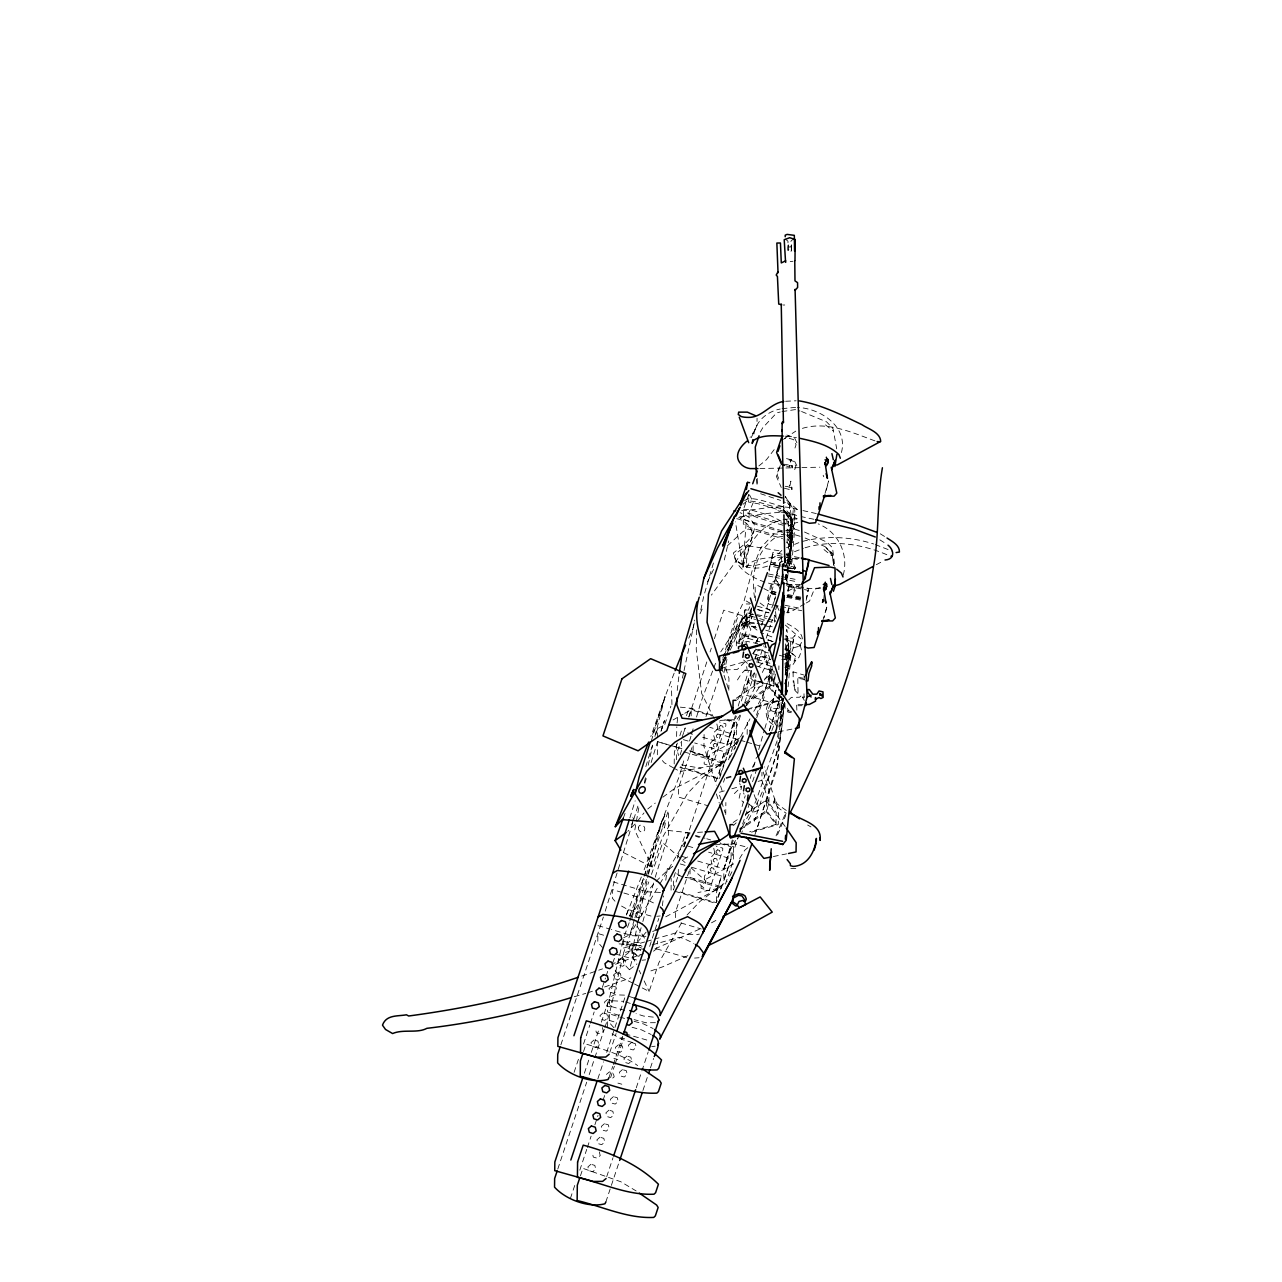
<?xml version="1.0" encoding="UTF-8"?>
<svg xmlns="http://www.w3.org/2000/svg" width="1282" height="1282" viewBox="0 0 1282 1282"><rect width="100%" height="100%" fill="white"/><g stroke="black" fill="none" stroke-linecap="round" stroke-linejoin="round"><path stroke-width="0.75" stroke-dasharray="5 3.75" d="M791.315 541.693L793.238 508.954L785.257 496.551L794.872 510.701L792.196 542.046L789.68 547.398L792.452 522.719L783.19 511.101L758.271 503.762L748.576 502.079L748.992 494.307M607.347 1026.754L607.428 1019.831L616.914 1022.699M657.329 754.761L657.474 742.022M657.538 737.775L657.634 728.561L664.717 724.683L670.903 706.126M671.095 890.173L671.223 878.458M674.204 763.928L674.348 752.23L677.393 743.079M676.559 759.729L676.64 753.736L680.293 742.759M675.422 917.656L675.486 912.143L690.085 868.234L689.972 877.433L721.349 886.679L721.333 888.073L685.758 877.593M675.374 872.529L673.547 878.026L673.403 890.029L678.274 875.382L678.338 869.388M680.149 754.761L681.367 751.092L681.479 741.092M691.174 715.821L691.238 709.827L711.847 715.901M693.161 745.787L693.065 753.143L724.442 762.389L724.426 763.784L681.367 751.092M704.09 734.522L703.946 746.525L716.317 785.129M713.786 848.283L715.1 854.774L715.116 852.851L710.613 857.818L711.927 864.308L711.943 862.369L707.888 866.007L707.424 869.26L708.754 873.827L708.786 871.904L704.731 875.526L704.251 878.795L705.581 883.362L705.613 881.439L701.11 886.391L701.094 888.33L709.218 890.718L722.744 850.078L722.76 848.139L716.253 846.232M716.878 723.993L718.192 730.484L718.208 728.561L714.154 732.182L713.689 735.451L715.019 740.018L715.052 738.079L710.548 743.047L711.847 749.537L711.879 747.614L707.824 751.236L707.36 754.505L708.69 759.072L708.706 757.149L704.203 762.101L704.187 764.04L712.311 766.428L725.836 725.788L725.852 723.849L719.346 721.942M719.603 775.177L719.683 767.822L724.57 751.781L694.62 742.951M728.24 688.402L721.766 668.194L721.814 664.188M691.511 867.241L721.478 876.071L716.59 892.112L716.478 901.31L721.349 886.679M732.326 839.934L723.913 868.763L723.769 880.766L731.077 858.475M725.74 814.519L725.868 802.516M735.419 715.644L727.006 744.473L726.862 756.476L734.169 734.185M728.833 690.229L728.961 678.226L722.487 658.035M719.987 843.492L731.221 846.809L731.077 858.812L708.609 852.193M724.939 719.763L734.314 722.519L734.169 734.522L709.827 727.343M736.317 645.856L736.477 632.683L745.13 609.767L747.182 610.008L746.06 626.081L755.483 627.026L756.027 623.949L744.826 622.427L740.115 625.792M741.845 646.961L742.006 634.077L751.877 606.707M748.736 494.708L743.464 509.307L743.304 524.034L749.97 527.623L770.322 533.616L785.113 534.738M746.108 670.678L745.082 670.069L741.445 673.675L736.317 681.72M746.637 666.64L747.15 669.861M749.201 546.34L748.175 545.779L744.538 549.385L711.382 595.12M747.15 734.378L747.294 722.375L748.784 727.038M752.23 616.305L751.396 618.853L751.524 606.851M757.213 478.346L757.133 485.702L756.572 478.25M739.394 830.207L766.46 811.955L768.928 802.372L761.877 780.321L761.973 772.325M745.675 703.77L769.553 687.665L772.02 678.082L764.969 656.031L765.082 646.032M745.9 813.91L766.588 799.952L766.46 811.955L775.995 824.406L749.698 831.81M764.921 678.883L769.697 675.662L769.553 687.665L779.087 700.116L749.041 708.577M768.928 802.372L769.072 790.369L762.021 768.319M772.02 678.082L772.165 666.079M775.995 824.406L776.139 812.403L766.588 799.952M777.261 722.038L780.434 711.414L780.418 712.423L773.815 711.702L771.027 710.597L771.011 708.642L781.187 708.481L781.123 701.126L773.831 701.799L769.921 704.796L767.87 710.148L767.886 709.154L768.014 715.789L769.36 718.337L773.254 721.381L777.277 721.029L777.036 726.173M779.087 700.116L779.152 695.036M781.443 696.398L781.395 700.293L750.787 708.914M788.126 245.487L788.045 250.391L789.776 252.089L791.234 251.176L791.523 245.407M784.985 703.353L785.033 708.193L787.933 712.087L791.234 712.728M784.921 696.447L788.75 652.538L788.606 644.269L787.805 641.657L785.113 639.157M784.696 649.125L788.526 650.855L787.677 652.971L782.741 654.942M788.606 644.269L788.75 652.538M781.796 659.365L789.183 659.926L789.295 650.839L785.914 649.109M786.956 534.882L790.657 535.155L790.77 526.085L784.023 522.607M791.635 525.973L791.779 533.649L740.339 518.489L747.582 512.992L791.635 525.973L790.77 528.681L786.042 530.54M744.586 500.653L748.72 498.105L759.12 499.66L782.901 506.662L783.158 509.691L790.898 517.367L791.843 528.248M791.699 519.979L791.715 539.93L786.731 585.489M789.183 659.926L793.173 647.939L793.286 638.853M790.657 535.155L794.648 523.168L794.76 514.082M793.061 672.858L793.077 671.816L804.279 675.149M793.782 680.95L794.888 690.421L798.029 693.514M803.045 704.635L796.635 704.731L796.619 705.773L802.067 705.693M796.875 710.164L796.635 704.731M803.205 678.21L798.958 677.409L797.773 679.252L798.958 678.45L804.279 679.46M804.006 693.77L804.022 697.632L804.054 695.886L801.01 695.934L799.519 697.232L791.443 697.344L787.581 700.933M804.199 677.216L804.215 676.175L804.263 680.502M822.659 599.639C825.784 600.409 819.166 603.405 823.605 602.011M696.655 629.815L696.238 649.525L701.671 693.466L714.33 718.946M676.431 744.201L676.335 748.063L678.643 755.531M676.608 736.477L676.816 726.83M778.831 669.717L778.911 665.887M677.216 690.453L678.995 675.245M736.701 518.713C749.473 520.604 759.425 537.527 745.82 546.02L742.967 567.205L735.403 521.838M779.985 566.259L770.53 564.352L772.95 552.334L799.423 557.686M785.818 695.245L787.036 673.066L784.921 671.88M671.944 704.603L671.464 686.399M785.289 648.868L786.763 629.462C789.936 642.506 782.613 656.753 787.581 669.252L785.738 670.486L785.145 676.592M785.353 635.824L787.468 637.01L788.638 646.432L785.722 670.662L788.158 668.932L791.042 637.651M746.092 523.521L742.967 567.205L745.82 546.02L736.301 553.231L734.282 556.324C742.39 573.839 770.674 569.865 782.02 557.125M733.897 745.227L733.881 746.092L735.227 743.416M755.755 677.633L756.043 673.787M756.909 662.329L758.143 655.807L770.915 659.573M758.143 681.159L773.062 685.55L774.152 671.255L753.8 665.262M760.995 682.328L773.767 686.094L774.584 675.326M775.418 674.124L773.767 686.094M787.276 502.752L789.856 505.172L791.923 521.966L789.984 546.18L791.715 539.93L787.308 535.844M790.834 655.599L787.917 689.139L786.459 694.235M789.696 537.142L791.427 518.008L783.158 509.691L791.923 521.966M786.491 580.986L790.754 545.972L783.895 539.77M775.898 594.207C765.578 597.54 770.45 575.346 778.238 582.236M790.497 559.946L792.949 533.921L785.001 518.633L794.664 528.665L791.956 562.253L790 566.195M786.86 580.297L787.42 574.544M787.597 572.637L789.263 555.378L786.267 553.712M782.869 698.85L776.972 753.239L754.313 821.233M785.305 673.563L786.042 665.791M783.398 708.417L783.959 702.664M785.241 689.251L786.17 679.668L784.921 683.418L786.17 679.668M782.982 698.37L780.241 726.077L783.574 698.273M785.93 574.592L785.369 580.169L786.074 574.288M786.844 566.548L791.106 515.396L782.901 506.662M789.359 561.003L791.106 543.76L787.004 537.767M785.129 691.671L787.036 673.066M784.44 702.392L776.78 769.248L754.617 835.576M785.513 692.633L788.43 664.397L785.866 662.073M843.187 575.249C849.004 554.529 838.348 531.806 818.204 523.889M677.088 722.952L677.761 717.087M787.068 542.046L786.988 542.847L789.856 505.172L783.879 501.823M787.468 637.01L784.808 660.246L785.722 670.662L786.603 661.432M783.494 707.648C782.132 752.486 763.607 793.238 742.006 831.649M785.962 579.704L791.811 530.94M785.225 684.38L788.718 655.23M778.847 727.006L782.324 698.434M785.193 675.037L785.898 669.172M784.36 702.632L776.828 765.578L756.252 831.169M778.222 732.15L777.116 740.9L755.851 801.33L739.794 831.762M792.052 465.526L792.132 468.042L792.052 465.526L783.671 464.148M653.532 951.196L656.56 948.888L657.602 941.036M662.345 905.749L663.659 895.942M665.775 880.253L667.345 868.491L670.502 870.254M791.795 487.128L791.891 489.564L791.795 487.128L785.225 486.279M745.13 609.767L744.105 616.85L750.819 629.574L746.461 642.651M748.576 678.162L746.044 695.148L772.485 702.937L777.245 684.348M822.884 599.303L822.275 602.348M780.289 694.716L774.504 723.465M638.805 807.74L634.766 830.303L652.217 867.145L661.929 838.508L687.537 793.494L703.193 777.052L730.243 756.909L735.628 746.364M841.425 452.546C848.396 426.698 820.336 408.205 797.42 407.452M738.56 642.426L739.121 639.638L742.534 635.535L761.877 638.18M768.767 569.929L770.402 563.936L779.857 565.843M769.248 570.987L769.985 565.939L781.347 568.23M692.729 629.574L694.748 620.135M682.425 678.13L683.643 672.473M684.043 670.582L694.988 619.623M689.572 754.745L689.86 753.367M742.999 567.013L754.729 527.96L754.024 523.873L749.201 517.559A136.325 46.809 -13.7 0 0 740.083 512.672M824.166 595.04L823.397 603.341M644.365 782.629L646.08 774.905M648.211 765.242L652.49 745.932M637.859 922.367L631.673 954.593L635.824 963.375M638.276 920.444L648.115 876.023M648.548 874.084L661.929 820.977L679.252 776.379L684.668 757.774M632.106 918.265L636.08 901.31L661.929 820.977L643.372 871.888M632.218 823.332L633.42 818.14M724.346 559.946L728.705 540.956M723.865 672.842L727.359 657.65M729.105 650.054C731.349 637.234 738.496 625.312 745.739 614.879L755.691 617.411M823.14 475.221L823.765 476.776M823.284 599.351L822.916 601.755L824.086 601.242M654.894 736.461L665.021 696.687L675.133 670.662M771.027 666.207C768.383 682.986 762.79 698.305 753.271 712.071M754.858 658.788L755.643 655.807M713.433 562.99L703.674 596.467L700.036 613.709L703.562 606.066M633.532 924.867L623.581 952.863L623.453 963.263L629.398 969.737L642.314 923.489M642.859 921.566L654.701 879.18M655.23 877.241L668.531 834.502L668.371 810.689L645.359 877.817M733.881 746.092L738.063 738.977L734.89 748.368M689.556 741.044L691.174 735.467M691.719 733.608L693.883 726.173M696.543 717.039L700.805 702.424L713.08 669.765M738.224 706.029L748.319 671.447M753.367 654.157L754.489 650.311M756.733 642.619L758.976 634.927M761.78 625.328L781.411 558.071L781.587 561.804M739.618 814.951L745.227 795.737M750.274 778.43L751.396 774.6M753.64 766.908L756.444 757.293M758.688 749.617L764.296 730.387M764.857 728.48L778.318 682.361M775.37 724.987L779.616 710.436L778.398 684.219M634.334 919.627L629.815 934.738L623.757 937.687L609.607 997.348L600.088 1025.985M634.91 917.736L647.346 876.167M647.907 874.276L654.124 853.508M637.875 806.138L603.982 915.188M644.798 783.382L647.106 775.786M651.144 762.518L657.49 741.653L668.755 744.89M741.941 644.926L749.666 619.863L749.601 624.158L758.72 631.465M825.047 493.362L828.621 480.926L825.56 493.041M822.675 621.065L827.162 605.697L824.086 617.812M651.304 740.948L665.021 696.687L650.807 736.557M661.929 820.977L644.221 876.487M629.847 817.916L635.167 800.801M645.808 766.588L652.907 743.768M655.871 734.265L657.634 728.561M785.866 694.716L787.34 690.004L785.497 691.014L788.43 664.397L786.892 670.47L788.638 646.432L785.289 641.833M722.808 658.099L735.564 618.565L744.057 601.066L752.838 568.166L760.659 547.959L775.161 532.479L794.455 529.065L801.154 531.036M660.951 731.413L664.429 720.805L661.272 730.115M683.947 731.782L685.181 727.984M688.915 716.574L707.584 659.557M710.068 651.961L711.318 648.163M714.427 638.66L723.753 610.152L755.579 619.527M649.654 946.42L658.772 918.489M683.963 846.569L720.66 734.442L745.002 741.605M652.618 734.474L665.021 696.687M702.664 737.294L727.006 744.473L736.349 716.109M741.317 700.982L748.8 678.29M755.018 659.381L758.127 649.926M773.703 602.652L775.562 596.979M697.696 861.039L723.913 868.763L733.256 840.399M752.55 781.78L756.909 768.543M769.36 730.724L780.562 696.687M661.272 730.291L664.429 720.805M560.875 1044.798L603.373 917.015M679.829 735.756L682.248 728.448M686.511 715.628L688.947 708.321L711.831 715.068M682.12 737.262L685.149 728.112M688.803 717.135L691.238 709.827M574.096 1072.329L578.486 1059.124M583.518 1044.029L589.784 1025.167M590.409 1023.276L594.175 1011.963M602.348 987.444L605.473 978.006M606.114 976.115L607.988 970.458M626.417 915.06L628.244 909.579M583.534 1051.561L586.034 1044.045C603.774 1049.621 622.379 1054.541 637.651 1065.582M779.344 467.225L776.331 476.295L781.267 487.481M780.241 465.574L777.148 474.885L780.129 481.776M691.96 747.598L678.579 787.853L678.466 797.051L708.001 805.753M584.368 1073.21L588.775 1059.99M591.29 1052.426L599.447 1027.876M737.519 617.587L722.808 660.054M794.968 448.027L796.09 444.662L793.59 439.614L786.619 437.563L783.414 439.309M705.997 716.542L719.266 676.656M721.798 669.06L725.596 657.666M728.112 650.07L731.269 640.567L727.599 649.878M737.438 624.094L727.615 650.166M557.782 1169.072L586.691 1082.168M589.207 1074.62L594.223 1059.509M594.864 1057.618L604.287 1029.286M604.912 1027.395L609.415 1013.87L623.581 952.863L640.792 948.055M794.712 469.645L795.834 466.263L793.334 461.216L786.363 459.164M597.861 1078.803L603.502 1061.817M606.658 1052.362L625.6 995.393M609.815 1052.346L616.097 1033.484M677.329 858.219L685.854 832.611L693.482 834.854M683.883 846.921L688.146 834.117M608.934 1077.729L612.7 1066.416M613.325 1064.525L622.732 1036.225M780.273 564.993L775.931 578.038L778.911 584.929M570.378 1198.51L575.41 1183.398M579.801 1170.178L586.723 1149.393M587.348 1147.502L591.114 1136.173M594.88 1124.843L598.021 1115.388M603.053 1100.277L604.944 1094.604M610.601 1077.601L614.366 1066.271M614.991 1064.38L623.164 1039.83M580.442 1175.85L582.941 1168.335L620.889 1181.78L636.144 1190.946M771.812 607.844L775.546 596.611M719.699 766.428L724.57 751.781M727.006 744.473L734.314 722.519M720.18 775.193L724.442 762.389M740.451 715.644L719.555 778.43L680.245 766.844M744.842 702.424L754.89 672.233M758.031 662.794L763.687 645.791M766.187 638.244L772.469 619.366M775.61 609.928L776.86 606.162M728.545 759.809L736.461 736.028L736.621 722.359L725.179 718.994M787.613 590.505L789.664 584.32L787.997 591.707M787.356 612.107L789.408 605.937L787.725 614.174M793.238 594.399L794.359 591.034L791.859 585.986L786.635 584.448M756.684 717.904L764.312 696.927M606.723 1176.636L613.004 1157.742M636.257 1087.857L641.288 1072.746M641.913 1070.855L648.195 1051.961M605.841 1202.019L619.03 1162.341M642.907 1090.565L647.314 1077.345M650.455 1067.89L653.596 1058.451M769.328 730.259L780.562 696.543M716.606 890.718L721.478 876.071M723.913 868.763L731.221 846.809M739.233 834.262L716.462 902.72L677.152 891.118M739.858 832.387L749.281 804.07M725.452 884.099L733.368 860.318L733.528 846.649L720.18 842.723M723.497 782.196L724.763 778.446M634.494 983.999L649.125 991.435L658.836 962.798L682.473 921.245M715.805 781.732L726.686 750.114L734.201 745.018M756.444 715.26L772.357 669.3M636.176 917.399L648.788 881.936M651.448 874.468L662.714 842.723L680.662 858.636M629.158 922.719L623.757 937.687L623.629 948.071L644.67 941.966M629.831 920.845L644.686 879.692M795.641 568.695L793.045 562.477L785.369 559.833L780.001 562.622L775.129 577.204L780.033 589.063M753.944 433.973C756.076 420.72 767.549 411.41 780.225 409.022M623.34 818.044L625.392 812.403M612.716 963.022L614.767 957.382M629.831 915.989L643.532 878.378M771.86 730.612L773.847 725.259M776.059 835.864L785.69 812.772L785.658 815.528L776.636 836.986M713.77 667.954L716.494 660.695M630.039 916.245L630.664 913.826L629.061 916.277M626.69 914.194L642.635 873.731M720.965 666.624L724.65 657.313M719.619 670.037L724.715 657.394M751.236 437.627L756.973 425.496L757.053 418.269M766.508 655.23L762.87 662.65L758.736 666.72M721.077 666.816L725.82 656.224M726.622 654.461L743.688 616.77L720.74 651.897M688.738 638.228L692.953 629.077M707.616 581.788L714.491 567.477M720.548 669.845L726.702 657.265M730.227 650.07L749.858 606.771M745.098 707.36L757.133 682.937M762.293 672.473L769.136 658.884M753.928 531.677L748.944 539.674A136.325 44.229 -13.6 0 1 739.65 548.087L733.4 552.959C736.701 573.246 761.236 582.749 779.488 585.457M735.499 840.383L733.769 843.844L714.058 844.822M729.698 876.199L732.535 870.654M736.525 744.634L749.97 718.849M806.17 600.313L808.605 588.422L800.946 586.803M755.418 643.067L759.281 636.16M752.326 767.357L756.172 760.45M760.29 432.034L762.774 427.723L776.668 412.884L780.225 412.019M630.792 916.983C641.593 896.679 656.672 878.154 675.149 864.469M635.84 924.546L629.815 934.738L643.404 935.459M636.85 922.848L658.932 885.477M659.926 883.779L689.043 834.518M737.519 699.7L754.649 672.121M755.226 429.582L750.082 437.322M739.554 858.571L744.602 850.399L748.111 847.386L733.769 843.844L737.983 837.867M774.168 449.645L766.428 459.725L758.399 466.327M746.509 705.821L759.938 686.367M764.296 680.085L771.892 669.076M740.018 715.068L736.862 719.555L717.151 720.548M742.086 619.895L745.739 614.879M795.369 590.954L792.741 585.265L785.049 583.374M637.218 821.361L643.981 812.948M736.477 632.683L744.826 622.427L755.29 622.732M727.439 545.763L742.855 531.629L748.351 529.001L782.517 538.52M635.055 824.022L627.747 831.377M752.598 653.676L756.508 649.493M687.04 915.044L700.084 901.342L727.15 881.199M733.432 825.56L736.124 822.852M752.422 613.79L749.73 616.45L746.877 624.638L756.316 627.427M744.794 662.057L737.454 669.348L723.657 670.037M734.362 793.622L741.701 786.347L739.137 798.189L743.288 802.147M794.423 238.115L790.93 241.096L791.443 250.31L789.712 248.612L788.045 250.391L787.965 241.16L784.344 238.34M743.047 504.307L747.294 500.669L758.047 501.983L782.805 509.275L791.202 516.55L789.824 543.712L791.571 546.1L789.744 547.238M606.386 1074.444L609.383 1071.88L613.277 1073.066L614.174 1076.832L611.161 1079.396M647.747 808.974L655.278 803.093M662.81 797.212L674.38 788.67L722.087 763.944L680.053 771.556L675.31 768.928M646.16 932.094L627.811 953.359L612.027 964.897M629.398 969.737L636.946 963.936M784.808 438.284L795.769 431.137M665.743 916.806L718.994 888.234L697.969 892.56M736.253 698.225L755.37 685.325M756.957 684.251L763.319 679.957M744.457 703.193L769.569 686.255L779.103 698.722M733.16 822.499L739.538 818.204M781.828 550.443C770.274 562.413 749.858 572.685 735.195 559.529M683.402 859.501L690.02 855.511M745.659 814.423L750.146 811.073L749.553 809.871M800.176 584.993L786.811 591.499M804.727 603.854L790.305 612.091L786.555 612.7M806.33 602.941L809.535 601.114L814.278 589.303L821.297 587.364M673.082 719.939L683.114 714.234M684.78 713.289L693.129 708.529L680.165 707.135M739.778 737.903L709.427 754.681L709.17 756.893L706.318 756.412M706.334 878.971L734.987 863.123M711.494 922.816L718.24 919.162M876.327 564.689L883.282 560.955M786.331 554.834L803.397 548.279M687.857 955.683L662.714 966.804L647.714 972.012M699.571 929.146L654.237 949.145M786.539 547.718L798.846 542.655M652.618 931.533L656.32 929.979M615.552 964.272L640.119 954.657M643.644 953.648L636.577 956.404L635.92 954.625L630.904 952.718L629.318 947.222A3.622 1.298 -75 0 0 630.391 943.087L630.327 942.398A3.622 1.298 -75 0 0 628.484 942.526A3.622 1.298 -75 0 0 627.283 947.27A3.622 1.298 -75 0 0 628.901 947.975C630.808 942.831 636.898 941.1 641.593 943.504M762.742 685.662L754.794 688.514L754.265 687.216M581.772 976.067L596.851 970.827M598.726 970.186L602.508 968.872M587.717 992.845L595.217 990.233M604.591 986.98L630.84 977.878M802.42 428.364C827.291 420.817 852.145 432.643 875.189 440.944M646.577 941.421L652.314 939.754M654.237 939.193L679.091 931.982L681.527 932.992A32.178 10.576 18.4 0 0 699.347 934.161M574.272 996.739L585.81 993.39M794.648 523.168L797.789 522.287M793.173 647.939L801.042 645.727L785.241 639.125M721.766 668.194L753.688 659.204M755.579 658.676L764.969 656.031M726.077 777.613L731.814 775.995M726.317 778.366L731.958 776.78M724.298 790.898L718.673 792.484L721.029 799.824M731.814 788.783L741.204 786.138M758.111 781.379L761.877 780.321M751.524 832.13L778.302 824.582L778.462 810.929L764.328 766.844M652.266 944.85L679.027 937.35L681.463 937.783A32.178 10.576 18.4 0 1 693.915 943.6M744.874 642.058L747.198 641.417L757.774 643.692M805.032 547.767C833.22 539.385 863.267 543.969 889.692 555.971M802.548 541.405C825.8 535.491 850.879 536.549 873.635 543.985M782.052 408.654L795.641 407.372M778.366 731.846L793.478 728.801M773.383 856.52L786.603 853.86M795.818 868.635L790.369 868.443M784.937 667.473L792.805 664.893L796.346 659.461L795.305 656.208L787.196 648.692M641.192 949.481L637.09 950.17L635.151 953.391L632.106 951.821L630.856 948.135L633.228 945.01L637.25 944.001L642.058 946.308M782.004 411.586L795.144 409.615L799.952 411.041M790.225 261.576L792.965 261.256M785.626 401.266L796.122 400.785M660.486 892.432L646.737 891.775L612.604 881.712M656.753 916.309L660.214 915.957M645.888 936.341L632.138 935.684L611.274 929.434M642.138 960.218L645.615 959.865M655.423 1022.683L645.984 1022.764L634.093 1019.607M651.673 1046.561L655.134 1046.208M694.572 958.071L699.059 957.75M697.584 832.371L703.257 832.034M741.653 510.54C760.354 510.252 778.767 503.105 797.404 509.515M800.321 584.368L787.581 584.672M782.597 557.269C771.091 557.67 758.271 557.125 748.448 564.064L746.781 567.573C743.8 539.209 769.649 516.021 797.083 519.162M820.704 588.15L808.157 588.47L787.036 586.643M759.905 468.555L783.911 468.01M785.914 467.962L799.904 467.642M801.907 467.593L819.919 467.177M783.126 305.036L784.744 305.004M753.816 614.655L750.675 614.607L748.416 616.193L745.179 621.401L744.169 627.731L746.188 622.876C741.252 628.068 738.64 635.103 739.329 642.282L739.858 639.622L743.608 635.84L757.181 637.026M783.414 639.189L791.907 638.628L795.048 635.391L786.763 660.294L786.01 657.906M746.204 603.95L749.81 604.03M743.464 509.307L750.178 509.675L770.53 515.668L782.341 521.742M742.006 634.077L748.72 634.43L769.056 640.423M786.154 557.462L799.007 558.535M653.307 1017.123L643.644 1016.065L636.08 1013.645M739.73 516.71C758.928 516.566 778.19 508.137 797.308 515.749M782.341 697.232L774.296 698.081L768.463 703.353C764.457 710.276 765.418 720.869 773.318 724.683M619.11 943.889L640.231 945.635M685.117 877.481L693.033 878.266L706.911 890.718M667.81 830.416L690.037 832.819M748.175 545.779L781.796 551.196M745.082 670.069L751.717 670.855M784.985 436.152L796.41 437.611M756.957 614.719L767.389 616.562M681.511 764.873L701.062 768.271M791.539 711.75L787.372 710.276M782.004 556.244L772.533 554.337L771.027 562.205L780.385 564.256M783.895 556.628L799.023 559.689M782.276 564.641L799.311 568.07M781.748 566.227L794.984 568.888M770.466 564.144L779.921 566.051M787.485 567.573L793.157 568.727M787.549 567.782L793.221 568.936M768.383 573.935L779.728 576.227M781.619 576.612L798.654 580.041M767.982 575.938L779.328 578.23M781.219 578.615L798.253 582.044M787.709 584.143L799.055 586.435M779.744 584.608L772.181 583.086L770.61 591.066L776.283 592.22M787.308 586.13L808.125 590.329L806.554 598.325M787.645 594.495L800.881 597.172M775.706 593.037C768.607 586.178 763.591 605.921 771.476 604.623M787.052 595.329L802.179 598.373M770.129 592.476L775.802 593.614M787.148 595.906L800.385 598.582M787.244 596.499L800.497 599.175M775.322 595.024C769.456 588.134 764.985 604.431 771.86 602.636M786.667 597.316L801.795 600.377M785.097 605.296L802.131 608.742M773.367 605.008L779.039 606.162M780.93 606.53L801.731 610.729M813.926 519.274L802.163 516.806M802.917 510.573L816.33 513.585M786.523 458.603L794.215 460.494L796.955 465.879M784.44 488.25L789.199 489.42L790.882 481.167L788.831 487.352L791.747 487.513M771.363 666.287L755.723 661.672M774.889 801.106L773.575 803.413L773.687 799.327L774.921 798.333C772.934 805.929 781.155 809.823 786.267 813.237M651.032 916.053L627.411 909.339L620.472 905.461M615.536 954.016L636.433 959.962M625.151 1033.869L647.939 1040.343M632.667 1042.522L622.331 1039.59L611.915 1033.773M617.924 1083.114L621.818 1084.219M656.56 948.888L687.168 957.606M670.63 745.435L681.912 748.672M689.412 750.835L709.17 756.893L690.02 751.252M597.989 925.62L609.383 928.889M624.687 1010.376L609.511 1006.001L609.607 997.348L614.286 994.8L624.783 995.136L633.853 997.909M618.902 1015.248L607.524 1011.979L607.62 1003.309L612.299 1000.761L623.613 1001.354M740.099 643.836L736.349 642.747L744.489 637.282L759.809 641.801M758.784 649.253L766.267 651.432M779.344 655.23L788.686 657.938L788.526 650.262M801.571 411.506L826.666 421.906L833.044 428.701L836.697 448.86M783.03 525.235L758.095 517.896L748.448 513.874L753.367 502.256L749.794 495.381M800.096 536.277L793.67 534.386L775.193 537.655C755.803 551.452 750.483 575.922 754.729 598.181M782.533 532.351L757.774 525.059L738.672 517.367M786.892 562.83L792.116 564.384L794.616 569.432M757.309 606.146L770.097 609.912M758.191 609.623L769.136 612.86M757.117 609.511L768.303 612.796M747.791 612.988L752.47 614.366M755.579 615.28L766.396 618.469M768.206 618.998L775.418 621.129M759.793 618.677L765.386 620.328M767.245 620.889L774.713 623.084L774.072 616.177M757.454 620.087L763.078 621.738M761.268 623.549L772.213 626.786M757.133 623.276L762.694 624.911M764.537 625.456L771.94 627.651M765.755 630.199L771.427 631.882M755.226 649.109L768.271 652.955M754.04 654.028L768.847 658.387M756.717 659.333L775.209 664.797M755.515 680.71L759.168 681.8M746.877 742.166L752.486 743.816M754.361 744.377L761.861 746.573M687.681 732.887L693.306 734.538M683.37 739.65L692.745 742.406M657.49 741.653L672.794 746.172M674.717 746.733L682.377 748.992M679.909 767.565L718.048 778.815M695.389 835.415L704.924 838.22M706.831 838.781L710.645 839.918M695.645 836.313L699.379 837.418M688.001 846.12L693.626 847.771M680.838 856.072L688.338 858.267M680.277 863.94L689.652 866.696M678.274 875.382L683.883 877.048M674.909 891.294L714.939 903.089M680.902 922.96L701.206 928.953M621.994 892.448L612.508 889.58L612.395 898.233L616.995 903.522M623.885 893.025L646.657 899.644L656.256 904.259M603.598 935.203L597.893 933.488L597.797 942.142L602.38 947.43M622.571 940.94L632.042 943.552L641.657 948.167M624.59 1018.453L609.415 1013.87L609.303 1022.523L613.902 1027.811M634.077 1021.321L643.564 1023.933L653.163 1028.549M632.09 1027.283L641.577 1029.895L651.176 1034.51M625.52 1001.931L631.209 1003.678M620.776 1037.635L624.671 1038.821M613.886 1058.355L617.78 1059.541M760.595 493.73L780.578 500.381M771.844 636.898L761.7 632.988M773.078 641.593L766.54 639.349L772.822 641.625M786.844 435.063L794.519 437.723L797.26 443.524M786.251 465.943L789.424 467.033L791.138 459.565L789.087 465.735L792.004 465.927M875.253 544.578L892 551.052M777.95 510.685L797.244 518.761M805.128 538.007L825.191 546.677L831.569 553.471L834.598 566.243M804.503 532.03L827.355 542.334L832.547 547.927L835.031 568.054M762.197 587.733L757.197 585.185L755.066 586.611L755.675 601.274M763.88 588.582L775.562 594.528M623.565 852.61L652.217 867.145M632.731 983.118L618.725 976.003L613.934 968.07M673.739 768.046L664.268 762.758L661.961 760.098M676.816 873.763L679.973 875.526M807.644 825.031L810.977 826.922M746.236 601.002L751.621 604.062M787.164 623.629C793.895 627.363 803.253 632.122 802.42 641.224L798.878 646.673L799.936 644.157L801.554 650.246L800.096 654.589L798.926 657.378L794.039 661.24L795.096 658.724L794.103 655.615L786.331 648.436M880.285 533.793L885.349 536.966M879.837 539.85L885.894 543.648M747.39 663.355L742.791 659.236M753.688 681.062L750.435 677.89M747.887 803.477L751.941 806.282L751.957 804.359L751.701 812.804L759.649 809.952L753.736 793.558M786.299 810.464L777.405 804.199L774.809 799.631M760.066 602.989L770.754 611.081M825.496 424.855L833.028 430.896M824.022 549.609L831.553 555.651M786.779 500.3L798.269 510.396M785.305 625.071L801.122 638.949M682.152 859.966L685.149 862.61M691.126 867.914L706.078 881.183M822.852 601.739L822.691 599.591M787.004 529.081L792.324 534.209L789.536 560.41L791.411 559.385L789.568 566.484L790.93 539.626L783.767 533.568M769.697 675.662L779.232 688.113M769.681 677.056L778.03 687.969M766.572 801.346L785.193 826.553M776.011 823.012L766.476 810.545L739.794 828.541L742.006 831.425M637.266 926.549L644.493 938.136M748.736 681.976L749.698 683.546M776.491 618.357L774.681 615.184L775.29 621.674M804.295 700.405L802.516 696.959L804.295 701.094M787.404 708.433L788.831 711.222M639.157 970.378L640.808 973.887M644.141 980.906L649.125 991.435M776.988 605.921L779.793 612.235M739.698 783.526L740.243 784.824M743.528 792.853L744.057 794.151M744.826 622.427L746.06 626.081M765.114 644.029L766.283 647.714M768.639 655.054L770.995 662.409M720.58 785.994L722.936 793.334M721.606 801.667L725.147 812.692M716.35 793.959L719.298 803.141M793.862 685.229L794.904 689.379L798.045 692.472L797.789 678.21M602.412 1027.571L603.309 1031.305L600.313 1033.917L596.418 1032.811L595.521 1029.077M599.319 1151.861L600.216 1155.579L597.22 1158.207L593.326 1157.085L592.428 1153.367M750.242 610.088L751.396 618.853M833.637 565.49L832.355 555.683L825.977 547.574L832.483 553.343L833.845 565.282M775.562 611.53L776.283 619.174M793.077 671.816L793.238 682.345M783.735 505.364L783.927 515.268M639.093 956.308A3.622 3.125 64.7 0 1 635.471 951.228A3.622 3.125 64.7 0 1 640.952 950.811M632.763 822.307A3.622 1.298 -75 0 1 632.395 823.076L631.994 823.685A3.622 1.298 -75 0 1 631.209 824.278M632.635 817.259A3.622 1.298 -75 0 1 632.971 817.307M786.235 691.767L786.844 684.716L786.235 691.767M786.555 655.983C786.844 663.964 787.661 638.164 786.555 655.983M662.57 820.865L665.278 813.461L662.57 820.865M789.263 555.378L785.529 566.724L789.263 555.378M744.425 624.847L743.111 626.978L748.464 621.273L744.425 624.847M621.033 958.824L618.02 961.436L618.918 965.17L622.812 966.275L625.808 963.663L624.927 959.93L621.033 958.824M616.53 972.349L613.517 974.977L614.415 978.695L618.309 979.801L621.305 977.188L620.424 973.471L616.53 972.349M612.027 985.89L609.03 988.502L609.912 992.22L613.806 993.326L616.818 990.714L615.921 986.996L612.027 985.89M607.524 999.415L604.527 1002.027L605.425 1005.745L609.319 1006.851L612.315 1004.239L611.418 1000.521L607.524 999.415M603.021 1012.94L600.024 1015.552L600.921 1019.27L604.816 1020.376L607.812 1017.764L606.915 1014.046L603.021 1012.94M594.031 1039.99L591.018 1042.619L591.915 1046.336L595.81 1047.442L598.806 1044.83L597.925 1041.112L594.031 1039.99M631.433 1042.538L628.436 1045.151L629.318 1048.868L633.212 1049.974L636.225 1047.362L635.327 1043.644L631.433 1042.538M626.93 1056.064L623.933 1058.676L624.831 1062.393L628.725 1063.499L631.722 1060.887L630.824 1057.169L626.93 1056.064M622.427 1069.589L619.43 1072.201L620.328 1075.918L624.222 1077.024L627.218 1074.412L626.321 1070.694L622.427 1069.589M613.437 1096.639L610.424 1099.251L611.322 1102.985L615.216 1104.09L618.212 1101.478L617.331 1097.745L613.437 1096.639M608.934 1110.18L605.937 1112.792L606.819 1116.51L610.713 1117.616L613.725 1115.003L612.828 1111.286L608.934 1110.18M604.431 1123.705L601.434 1126.317L602.316 1130.035L606.226 1131.141L609.222 1128.529L608.325 1124.811L604.431 1123.705M599.928 1137.23L596.931 1139.842L597.829 1143.56L601.723 1144.666L604.719 1142.054L603.822 1138.336L599.928 1137.23M590.922 1164.28L587.925 1166.892L588.823 1170.626L592.717 1171.732L595.713 1169.12L594.832 1165.386L590.922 1164.28M720.676 725.548L719.106 726.91L719.571 728.849L721.606 729.458L723.176 728.096L722.695 726.157L720.676 725.548M717.856 734.025L716.285 735.371L716.75 737.326L718.785 737.919L720.356 736.573L719.891 734.618L717.856 734.025M714.731 743.384L713.177 744.746L713.641 746.685L715.677 747.294L717.231 745.932L716.766 743.977L714.731 743.384M717.583 849.838L716.013 851.2L716.478 853.139L718.513 853.748L720.067 852.386L719.603 850.447L717.583 849.838M714.763 858.315L713.193 859.661L713.657 861.616L715.693 862.209L717.263 860.863L716.798 858.908L714.763 858.315M711.638 867.674L710.084 869.02L710.548 870.975L712.584 871.584L714.138 870.222L713.673 868.267L711.638 867.674M618.389 1044.814L615.376 1047.394L616.273 1051.16L620.168 1052.346L623.164 1049.766L622.283 1046.016L618.389 1044.814M790.449 536.116L791.331 537.19L790.449 536.116M786.86 658.756L786.283 655.887L786.86 658.756M639.542 917.319A3.622 2.901 -48.9 0 0 641.417 911.598A3.622 2.901 -48.9 0 0 635.904 913.842A3.622 2.901 -48.9 0 0 639.542 917.319M664.22 827.852A4.086 1.058 -78.8 0 0 664.925 821.185A4.086 1.058 -78.8 0 0 662.698 826.233A4.086 1.058 -78.8 0 0 664.22 827.852M788.366 246.272A1.699 1.603 0.7 0 0 791.331 246.208A1.699 1.603 0.7 0 0 789.776 243.852A1.699 1.603 0.7 0 0 788.366 246.272M638.388 827.819A3.622 3.125 64.7 0 0 642.987 831.842A3.622 3.125 64.7 0 0 643.42 825.832A3.622 3.125 64.7 0 0 638.388 827.819"/><path stroke-width="1.5" d="M769.697 868.363L769.681 870.334L770.274 863.715L770.242 866.472M769.713 867.561L769.729 865.606M747.166 709.106L732.935 712.375L733.08 700.373L736.028 700.276M738.496 648.74L738.512 646.817L746.461 643.949L762.758 683.723M783.703 503.393L782.068 430.047M782.164 423.621L783.43 421.65L783.414 422.659L781.251 304.01M785.209 236.753L785.225 235.183L787.1 234.398L794.311 235.343L794.6 251.112M785.674 262.377L785.69 260.807L781.283 262.922L780.45 243.003L776.86 243.035L778.03 272.745L778.046 271.752L776.219 275.021L777.437 276.543L778.735 304.058L781.667 304.715M781.459 694.443L781.555 686.639L767.421 642.554L719.603 656.015L719.442 669.669L733.576 713.754L748.88 709.443M783.526 564.176L783.687 565.907L783.526 564.176L782.517 564.368L782.821 583.791M783.831 583.759L783.847 582.765L782.389 693.29M791.956 757.598L784.744 752.855L784.744 751.556L794.391 758.848L786.187 840.271L782.597 844.742M790.113 813.798L790.129 812.836C828.925 735.163 860.879 653.067 873.459 566.772C879.484 534.081 876.664 500.445 882.417 467.754M805.705 705.629L806.09 702.808L806.074 703.85M806.138 675.694L807.788 668.9L811.65 661.865L811.73 663.563M811.65 661.865L811.698 665.983L808.926 673.274L807.997 680.806L806.25 680.87M817.547 634.302L817.579 631.497M819.022 509.531L819.054 506.727M818.445 632.667L818.509 627.571M819.919 507.928L819.983 502.832M816.313 841.168L816.346 838.412C815.16 851.392 807.66 865.879 793.125 866.408L790.401 865.687L790.337 863.715L787.1 859.581M820.111 837.643L820.079 840.415C822.531 823.188 799.84 820.656 790.016 812.211M821.874 696.078L821.906 694.347L820.688 694.844L819.807 693.434L819.775 695.165L820.208 694.299L821.858 695.036M782.052 431.249L782.18 422.227M677.04 697.696L676.848 704.94L682.056 718.208L701.623 720.115L722.647 716.045L730.788 710.853L732.695 707.648M699.251 597.14C691.318 621.61 702.905 649.397 715.773 670.438L721.686 670.133M648.836 1050.07L658.884 1019.847C656.48 1009.174 641.641 1007.476 633.116 1004.255M616.722 1031.593L663.964 889.596C656.945 873.715 632.747 872.097 617.379 870.51L612.7 873.058L557.926 1037.699L557.83 1046.368L596.29 1057.153L605.729 1057.073L609.19 1054.237M633.853 997.909C641.224 1001.114 662.666 1003.534 659.99 1015.6L703.834 930.844C703.305 922.88 693.29 920.316 687.649 916.646L656.32 929.979M771.235 848.764L769.953 864.533L771.027 853.331M836.89 454.437L834.87 466.52M801.779 584.079L809.791 579.496L814.535 567.702L830.271 567.061L835.031 568.054L835.031 586.323L833.396 591.29M785.305 839.197L785.658 835.255M783.014 592.3L780.145 622.299L772.453 658.66M783.943 595.569L779.921 641.577L773.479 665.646M784.712 562.67L785.177 558.712M780.049 640.103L783.927 611.242M781.619 686.96L782.26 681.335M783.35 601.386L783.831 597.444M780.337 615.584L783.126 594.528M834.854 583.486L835.415 579.208M777.052 725.163L776.507 729.041L734.426 835.608L783.206 844.293L740.9 836.585M679.268 673.322L682.345 652.089L696.975 601.883M804.359 580.009L804.487 579.192M742.823 657.313L743.592 652.089M750.467 675.951L751.236 670.742M739.73 781.603L740.499 776.379M754.281 685.277L755.05 680.069M743.544 790.914L744.313 785.706M747.374 800.24L748.143 795.032M746.445 489.468L747.502 482.385L749.617 482.657M783.286 602.123L783.863 598.277M780.882 630.247L782.276 621.305M782.709 574.304C780.626 595.361 772.677 615.088 761.204 632.715M808.397 564.048L808.878 559.593L801.314 558.071M752.871 439.646L752.165 443.444L753.688 440.287C762.373 434.71 773.35 435.736 783.222 436.072M804.647 578.214L805.929 573.182M805.224 578.759L806.394 571.387L802.548 570.426M808.093 565.602L806.474 571.596M700.26 595.056L703.898 578.134L721.638 530.956L746.781 492.48M748.704 442.707L739.265 417.227M826.746 460.751C826.425 457.081 827.579 459.325 827.611 460.943M825.288 585.505L825.64 583.102L823.397 589.239M781.091 612.476L773.062 632.571M824.871 464.469L826.185 460.206L825.063 459.805M814.182 850.062L816.169 843.123M612.7 873.058L629.254 819.823M650.278 741.877L639.173 777.02L635.199 793.975L652.762 822.131L622.203 819.599L615.28 826.698L648.644 742.086M824.326 588.791L824.679 587.685M632.587 793.189L633.757 789.536L630.76 796.122L633.757 789.536M652.762 822.131C665.374 781.603 684.011 737.919 722.647 716.045L693.113 731.221L674.925 742.182L669.364 747.246L646.689 771.411L615.28 826.698M824.951 494.852L815.544 522.736L809.439 523.296L802.5 520.973M822.291 623.244L814.086 647.506L807.964 648.051L804.503 646.897M831.73 469.613L833.252 464.997M830.255 594.383L831.794 589.768M759.04 435.784L755.29 447.065L756.428 476.391M560.25 1046.673L557.734 1054.221L557.638 1062.89C568.679 1075.133 591.787 1083.931 608.037 1079.492L608.934 1077.729M573.919 1035.744L628.693 871.103M781.475 437.851L776.604 452.45L781.491 464.308L784.664 465.398M778.03 451.408L779.889 445.815M582.909 1053.435L580.409 1060.935L580.233 1076.239C605.425 1082.184 630.456 1094.395 656.849 1093.129L658.435 1091.607L661.24 1083.162L659.701 1080.726L642.41 1068.835M583.118 1076.992L554.834 1161.989L554.737 1170.658L593.197 1181.443L602.636 1181.363L606.098 1178.527M557.157 1170.963L554.641 1178.511L554.545 1187.164C565.586 1199.423 588.678 1208.221 604.944 1203.766L605.841 1202.019M570.827 1160.034L597.22 1080.694M754.12 610.633L767.405 572.637M623.373 1034.334L663.707 913.088L662.858 909.707L660.326 907.063M579.817 1177.725L577.317 1185.225L577.14 1200.529C602.332 1206.474 627.363 1218.685 653.74 1217.419L655.342 1215.897L658.147 1207.452L656.608 1205.016L639.317 1193.125M750.403 736.813L756.06 719.795M613.645 1155.851L635.632 1089.748M619.671 1160.45L642.282 1092.456M648.564 1073.563L649.83 1069.781M654.221 1056.56C657.362 1049.589 662.409 1039.349 652.538 1035.455M740.034 504.291L747.502 482.385M755.13 719.042L734.971 777.229L662.81 914.835L663.707 913.088M654.525 1029.478L659.765 1033.997L660.615 1037.378L659.717 1039.125L731.878 901.518L751.957 843.556M752.694 483.763L757.309 470.991M620.857 850.142L615.12 840.607L623.34 818.044M771.203 732.407L758.111 756.989M808.477 561.596L806.875 569.593M823.653 590.617L824.775 590.521L823.781 587.845M675.133 670.662L685.55 645.15M833.637 464.068L835.191 460.238L832.387 467.145M832.162 588.823L833.717 585.009L830.912 591.915M740.74 505.557L745.179 495.605L748.832 490.589M732.871 523.104L722.583 546.052L734.378 516.277L708.465 594.159L707.039 622.235L720.003 662.682M736.044 516.037L740.002 507.223L717.423 548.215L703.898 578.134M743.143 736.044L733.897 756.172L663.082 891.311L663.964 889.596M703.834 930.844L702.696 932.879L730.804 880.462L740.051 860.334M768.735 650.535L771.716 645.086L775.306 643.131M784.728 752.822L801.763 717.231L807.083 696.991L802.356 582.108M648.484 935.219C648.82 918.04 615.088 916.117 602.78 914.403L598.101 916.967M648.195 958.744L649.093 956.981L648.259 953.616L643.003 949.097M658.003 1021.562L658.884 1019.847M657.73 1045.086L658.628 1043.34M826.297 585.505L826.153 584.352L823.589 584.56M702.696 932.879L732.166 877.817M695.357 944.465A32.178 10.576 18.4 0 1 699.187 947.094L703.562 953.023L702.408 956.484L731.878 901.518M702.408 956.484L730.516 904.179M729.378 832.306L727.695 835.143L700.661 853.508L685.005 870.206M794.984 260.518L795.177 239.478L789.728 237.715L784.215 239.718L785.481 260.743M827.787 461.071L828.3 459.517L826.65 459.309M826.329 585.842L826.826 584.288L825.175 584.079M824.15 496.294L823.525 497.063L830.72 495.317M822.675 621.065L822.066 621.818L829.246 620.087L821.794 620.841L832.627 620.937L835.351 617.94L829.742 592.012M747.005 441.104C740.339 446.489 733.496 455.639 740.627 463.667A16.105 13.589 -15 0 0 750.114 468.587L757.95 468.603M885.029 560.01C895.605 559.321 893.858 549.641 888.009 545.154M732.551 896.31L738.72 893.65L742.807 894.451L745.082 895.958L746.3 899.035L744.858 902.64L745.82 904.387L739.057 907.736L738.24 906.021L735.451 905.845L731.365 902.448M615.12 840.607L626.177 832.531M732.935 712.375L744.073 704.844M833.508 465.382L837.402 464.869L880.702 441.409C880.269 432.29 868.122 428.925 861.985 424.695C841.873 415.08 821.506 404.647 799.343 400.897M723 916.47L760.162 896.919L772.229 912.111L742.006 928.953L708.161 945.667M872.834 566.564L839.774 584.352L833.14 586.259M693.482 853.732L719.555 840.335L714.571 831.345L705.132 831.906M815.512 699.251L819.102 697.52L820.801 698.562L823.14 697.456L822.996 691.863L819.038 690.998L816.858 694.139L812.82 694.203L809.327 689.54L807.708 689.572L807.708 692.248L811.073 696.991M807.42 696.815L811.105 695.245M578.086 977.301C523.184 996.226 466.167 1008.309 408.67 1016.001L406.442 1014.799C397.805 1016.418 386.283 1014.463 382.485 1025.183L385.529 1029.478L392.596 1033.548C403.445 1028.869 417.131 1033.596 426.906 1028.324C475.542 1022.619 523.633 1012.235 570.426 997.845M723.785 655.663L729.426 654.076M733.176 653.019L738.817 651.432M750.082 648.259L761.348 645.086M735.644 774.921L762.421 767.389M752.614 770.963L758.255 769.376M738.432 834.983L729.843 836.665L729.987 824.663L732.935 824.566M740.034 835.351L730.484 838.043L719.875 804.984M783.735 401.474C771.123 403.045 763.271 416.105 750.723 417.323A16.105 5.016 -8.1 0 1 741.188 416.506L738.272 414.503L738.672 412.131L747.342 412.131L755.402 415.656M823.364 584.48L824.55 584.159M701.623 720.115L680.598 725.211L668.691 724.827M776.475 732.23L767.021 734.121L742.887 704.267M795.369 728.432L799.151 727.663L799.263 718.401L779.216 689.524M771.492 856.889L763.928 858.411L746.396 837.162M788.494 853.475L796.058 851.953L796.17 842.691L786.283 828.156M698.53 844.405L719.555 840.335M828.861 495.509L823.268 496.07L834.101 496.166L836.809 493.169L831.217 467.257M879.997 441.825L877.16 441.585M735.772 510.765L733.897 510.845M806.074 704.555L809.407 704.427L815.544 701.158L815.528 697.52L815.56 699.411M891.984 556.276L890.974 556.228M826.473 458.075L826.377 457.209M824.999 582.845L825.32 582.172M896.118 552.574L899.419 552.029C899.74 545.154 891.903 541.276 887.032 538.023M802.228 558.968L805.753 559.449M740.932 833.172L782.645 841.312M800.032 438.364C813.669 441.361 828.541 444.598 838.909 454.581L840.351 458.235M807.516 559.689L829.053 565.506M815.753 519.675L854.565 529.274L875.286 536.998M818.076 514.018L857.241 525.107L877.032 532.415M750.883 488.698L782.116 497.897M633.18 1004.639L635.776 1005.425L636.673 1009.19L633.677 1011.754L629.783 1010.569M627.379 1017.764L631.273 1018.95L632.17 1022.716L629.174 1025.296L626.577 1024.494M624.174 1031.689L626.77 1032.475L627.667 1036.241M790.129 812.836L799.519 818.829M836.665 569.208L841.425 573.134L843.011 576.964M778.158 492.737L781.026 495.253M794.776 260.967L794.984 280.886L797.564 282.633L797.628 287.44L795.064 290.373L795.08 289.363L803.221 582.076M825.255 463.074L826.233 465.767M778.142 454.998L781.123 461.889M743.368 768.238L752.999 791.747M750.387 598.085L765.114 644.029M749.89 730.484L762.021 768.319M826.121 473.667L827.451 478.394L825.047 462.594M825.095 600.008L825.977 603.149L823.573 587.364M831.922 453.636L833.316 459.725M830.448 578.406L831.842 584.48M783.927 515.268L784.792 562.782M577.589 1162.005L577.413 1177.309C602.604 1183.254 627.635 1195.465 654.028 1194.199L655.615 1192.677L658.419 1184.231C638.164 1164.12 610.569 1152.518 583.214 1145.13L577.589 1162.005M580.682 1037.715L580.506 1053.019C605.713 1058.964 630.728 1071.175 657.121 1069.909L658.708 1068.387L661.512 1059.958C641.256 1039.83 613.677 1028.228 586.307 1020.841L580.682 1037.715M827.13 464.709L828.268 461.296L827.13 464.709M825.656 589.48L826.73 586.082L825.656 589.48M742.278 646.785L741.941 648.756L743.592 650.006L745.579 649.301L745.916 647.314L744.265 646.064L742.278 646.785M745.675 655.07L745.339 657.041L746.989 658.307L748.976 657.586L749.313 655.615L747.662 654.349L745.675 655.07M749.425 664.236L749.089 666.207L750.755 667.457L752.726 666.752L753.063 664.781L751.412 663.515L749.425 664.236M739.185 771.059L738.849 773.046L740.499 774.296L742.486 773.591L742.823 771.604L741.172 770.354L739.185 771.059M742.566 779.36L742.246 781.331L743.897 782.581L745.884 781.876L746.22 779.905L744.554 778.639L742.566 779.36M746.332 788.526L745.996 790.497L747.646 791.747L749.633 791.042L749.97 789.071L748.319 787.805L746.332 788.526M621.93 678.835L602.957 735.9L638.115 750.819L666.832 730.676L685.822 673.595L650.647 658.676L621.93 678.835M733.224 898.137L733.016 901.903L737.358 904.836L738.961 901.47L742.983 900.429L743.752 901.486L744.505 899.66L741.941 895.942L738.528 895.317L733.224 898.137M621.482 920.54L618.469 923.104L619.366 926.87L623.26 928.056L626.257 925.476L625.376 921.726L621.482 920.54M616.979 934.065L613.982 936.629L614.863 940.395L618.757 941.581L621.77 939.017L620.873 935.251L616.979 934.065M612.476 947.59L609.479 950.17L610.376 953.92L614.27 955.106L617.267 952.542L616.37 948.776L612.476 947.59M607.972 961.115L604.976 963.695L605.873 967.445L609.767 968.647L612.764 966.067L611.867 962.301L607.972 961.115M603.469 974.641L600.473 977.221L601.37 980.986L605.264 982.172L608.261 979.592L607.364 975.826L603.469 974.641M598.982 988.182L595.97 990.746L596.867 994.512L600.761 995.697L603.758 993.117L602.877 989.367L598.982 988.182M594.479 1001.707L591.483 1004.271L592.364 1008.037L596.258 1009.222L599.255 1006.658L598.373 1002.893L594.479 1001.707M604.88 1085.405L601.883 1087.985L602.78 1091.735L606.674 1092.937L609.671 1090.357L608.774 1086.591L604.88 1085.405M600.377 1098.93L597.38 1101.51L598.277 1105.276L602.171 1106.462L605.168 1103.882L604.271 1100.116L600.377 1098.93M595.89 1112.456L592.877 1115.036L593.774 1118.801L597.668 1119.987L600.665 1117.407L599.784 1113.657L595.89 1112.456M591.387 1125.997L588.374 1128.561L589.271 1132.327L593.165 1133.512L596.162 1130.948L595.281 1127.182L591.387 1125.997M799.648 572.253L791.555 571.996L784.103 569.641L802.195 573.278L799.648 572.253M642.635 793.029A3.622 2.901 -48.9 0 0 644.509 787.308A3.622 2.901 -48.9 0 0 638.997 789.552A3.622 2.901 -48.9 0 0 642.635 793.029"/></g></svg>
